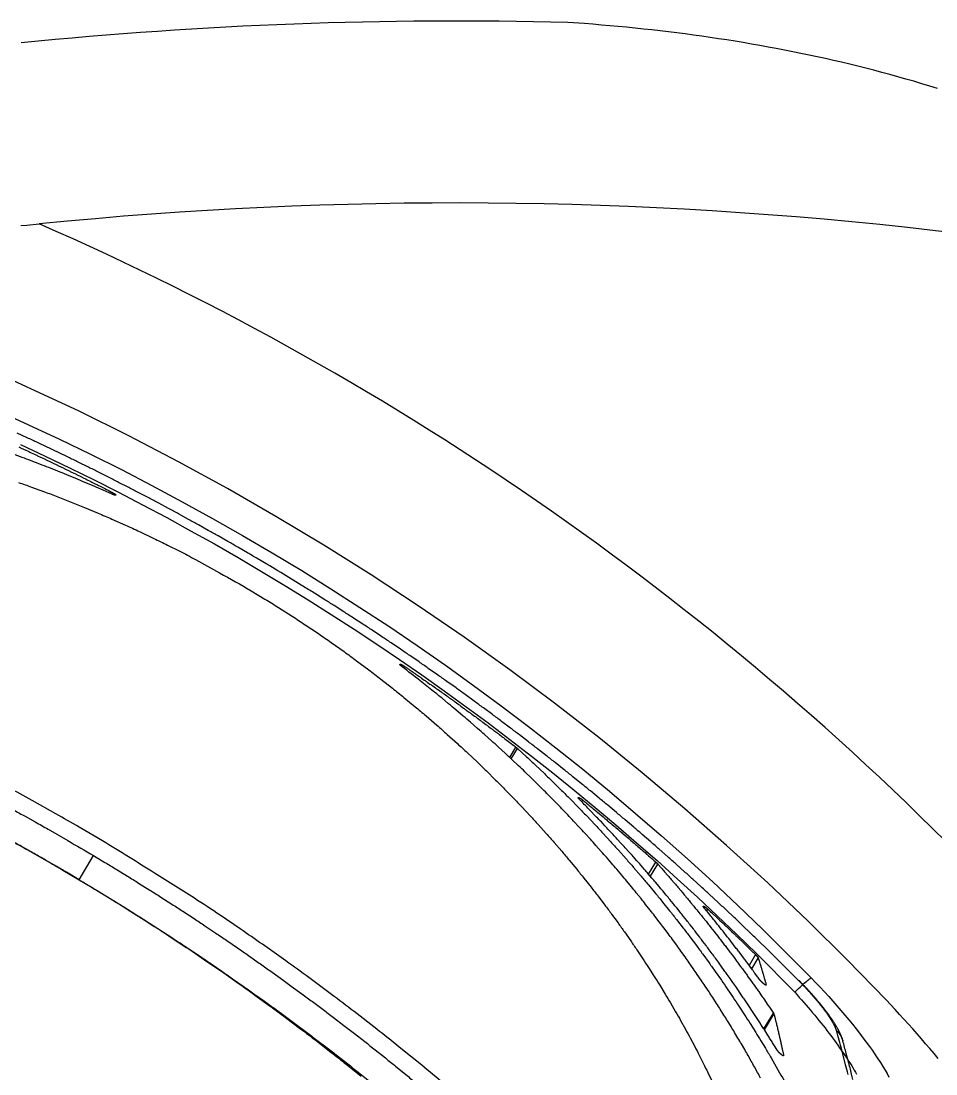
# Model space of a CAD drawing. Extents: x 403 to 503, y 484 to 637.
# Drawn here: x 423.04 to 430.47, y 518.33 to 526.88 of the extents above; entities that cross this region are included whole.
import ezdxf

# ---------------------------------------------------------------- set-up
doc = ezdxf.new("R2010")
doc.units = 0
doc.header["$MEASUREMENT"] = 0
doc.layers.add('1', color=4, linetype='Continuous')
doc.layers.add('204', color=7, linetype='Continuous')

# ---------------------------------------------------------------- blocks, each defined once
blk = doc.blocks.new('69')
at = {"layer": '204', "color": 4, "linetype": 'Continuous'}
for p, q in [((0.4826, 3.5177), (0.4899, 3.5301)), ((1.7512, 2.9436), (1.7528, 2.9462)), ((2.8611, 2.1026), (2.8685, 2.115)), ((3.723, 1.3747), (3.7731, 1.4588)), ((3.7353, 1.3632), (3.7866, 1.4476)), ((4.3073, 1.0157), (4.3155, 1.0294)), ((0.227, 0.3815), (0.3437, 0.5777)), ((4.8511, 0.4264), (4.9098, 0.5247)), ((4.8654, 0.4098), (4.9259, 0.5089)), ((5.3223, 0.1286), (5.3312, 0.1435)), ((5.7193, -0.2261), (5.6671, -0.3133)), ((5.6879, -0.3414), (5.7418, -0.2543)), ((5.8036, -0.4739), (5.8055, -0.4709)), ((5.7865, -0.8292), (5.8651, -0.7012)), ((5.7906, -0.8356), (5.869, -0.7087)), ((5.9457, -1.0486), (5.9473, -1.046))]:
    blk.add_line(p, q, dxfattribs=at)
for points in [[(1.7512, 2.9436), (1.6723, 2.9903, 0.001061), (1.5931, 3.0368), (1.5138, 3.0828, 0.001062), (1.4342, 3.1286), (1.3545, 3.174, 0.00106), (1.2745, 3.219), (1.1944, 3.2637, 0.00106), (1.1141, 3.3081), (1.0336, 3.3521, 0.001059), (0.9529, 3.3958), (0.872, 3.4391, 0.001059), (0.791, 3.4821), (0.7097, 3.5248, 0.001058), (0.6283, 3.5671), (0.5467, 3.609, 0.001058), (0.4649, 3.6506), (0.383, 3.6919, 0.001058), (0.3009, 3.7328), (0.2186, 3.7733, 0.001058), (0.1361, 3.8136), (0.0535, 3.8534, 0.001058), (-0.0293, 3.8929), (-0.1122, 3.932, 0.001058), (-0.1953, 3.9708), (-0.2786, 4.0092, 0.001058)], [(0.4952, 3.5121), (0.4208, 3.5451, 0.001675), (0.3466, 3.5775), (0.2727, 3.6091, 0.001719), (0.199, 3.6401), (0.1256, 3.6703, 0.001689), (0.0525, 3.6998), (-0.0203, 3.7286, 0.001679), (-0.0928, 3.7568), (-0.1649, 3.7843, 0.001664), (-0.2368, 3.8111), (-0.3083, 3.8372, 0.00165)], [(-0.266, 3.6081, -0.002716), (-0.1609, 3.5711), (-0.0547, 3.5323, -0.002776), (0.0526, 3.4917), (0.1609, 3.4494, -0.002846), (0.2702, 3.4052), (0.3806, 3.3589, -0.002879), (0.4915, 3.3111), (0.6025, 3.2617, -0.003044), (0.7161, 3.2093), (0.833, 3.1534, -0.002794), (0.9432, 3.0997), (1.043, 3.0502, -0.004041), (1.1708, 2.9827), (1.367, 2.874, -0.003363), (1.6234, 2.7287)], [(-0.264, 3.8965), (-0.2386, 3.8847, -0.000324), (-0.2133, 3.873), (-0.1879, 3.8612, -0.000324), (-0.1626, 3.8493), (-0.1373, 3.8375, -0.000324), (-0.1121, 3.8256), (-0.0868, 3.8136, -0.000325), (-0.0616, 3.8017), (-0.0363, 3.7897, -0.000325), (-0.0111, 3.7776), (0.0141, 3.7656, -0.000325), (0.0393, 3.7535), (0.0644, 3.7413, -0.000325), (0.0896, 3.7292), (0.1147, 3.717, -0.000324), (0.1398, 3.7047), (0.1649, 3.6925, -0.000325), (0.19, 3.6802), (0.2152, 3.6678, -0.000322), (0.2402, 3.6555), (0.265, 3.6432, -0.000332), (0.2902, 3.6307), (0.316, 3.6178, -0.000301), (0.3403, 3.6057), (0.3621, 3.5948, -0.000424), (0.3902, 3.5806), (0.4334, 3.5587, -0.000357), (0.4899, 3.53)], [(0.4899, 3.53), (0.4909, 3.5295, -0.001228), (0.492, 3.529), (0.493, 3.5285, -0.001246), (0.494, 3.5279), (0.495, 3.5274, -0.001247), (0.496, 3.5269), (0.4969, 3.5263, -0.001263), (0.4979, 3.5258), (0.4989, 3.5252, -0.001286), (0.4998, 3.5247), (0.5007, 3.5241, -0.001319), (0.5017, 3.5236), (0.5026, 3.5231, -0.001363), (0.5035, 3.5225), (0.5044, 3.522, -0.001419), (0.5053, 3.5214), (0.5061, 3.5209, -0.001488), (0.507, 3.5204), (0.5078, 3.5198, -0.001574), (0.5086, 3.5193), (0.5094, 3.5187, -0.00168), (0.5102, 3.5182), (0.511, 3.5177, -0.001808), (0.5118, 3.5172), (0.5125, 3.5167, -0.001966), (0.5132, 3.5161), (0.5139, 3.5156, -0.002158), (0.5146, 3.5151), (0.5152, 3.5146, -0.002397), (0.5159, 3.5141), (0.5165, 3.5137, -0.002688), (0.5171, 3.5132), (0.5177, 3.5127, -0.003071), (0.5182, 3.5122), (0.5187, 3.5118, -0.003526), (0.5192, 3.5113), (0.5197, 3.5109, -0.004107), (0.5201, 3.5105), (0.5205, 3.5101, -0.004877), (0.5209, 3.5097), (0.5212, 3.5093, -0.005909), (0.5216, 3.5089), (0.5219, 3.5086, -0.007329), (0.5221, 3.5082), (0.5224, 3.5079, -0.009334), (0.5226, 3.5076), (0.5228, 3.5073, -0.012233), (0.5229, 3.507), (0.5231, 3.5067, -0.016489), (0.5232, 3.5064), (0.5232, 3.5062, -0.022647), (0.5233, 3.5059), (0.5233, 3.5057, -0.030753), (0.5233, 3.5055), (0.5232, 3.5053, -0.038603), (0.5231, 3.5051), (0.523, 3.5049, -0.040971), (0.5229, 3.5048), (0.5227, 3.5046, -0.035634), (0.5225, 3.5045), (0.5223, 3.5044, -0.027144), (0.5221, 3.5043), (0.5218, 3.5042, -0.019753), (0.5215, 3.5042), (0.5211, 3.5041, -0.014346), (0.5208, 3.5041), (0.5204, 3.5041, -0.01074), (0.52, 3.5041), (0.5195, 3.5041, -0.008272), (0.519, 3.5041), (0.5185, 3.5042, -0.00656), (0.518, 3.5043), (0.5175, 3.5043, -0.005337), (0.5169, 3.5044), (0.5163, 3.5046, -0.004441), (0.5157, 3.5047), (0.515, 3.5048, -0.00377), (0.5144, 3.505), (0.5137, 3.5052, -0.003249), (0.5129, 3.5054), (0.5122, 3.5056, -0.002841), (0.5115, 3.5058), (0.5107, 3.506, -0.002507), (0.5099, 3.5063), (0.5091, 3.5066, -0.002246), (0.5083, 3.5068), (0.5074, 3.5071, -0.00204), (0.5066, 3.5074), (0.5057, 3.5078, -0.001852), (0.5048, 3.5081), (0.5039, 3.5084, -0.001771), (0.503, 3.5088), (0.502, 3.5092, -0.001485), (0.5011, 3.5095), (0.5003, 3.5099, -0.002024), (0.4992, 3.5103), (0.4975, 3.5111, -0.001551), (0.4952, 3.5121)], [(-0.3032, 0.9468, -0.001188), (-0.2125, 0.897), (-0.1305, 0.8517, -0.001676), (-0.026, 0.7924), (0.1343, 0.6998, -0.001411), (0.3437, 0.5777)], [(0.415, 0.6976), (0.2269, 0.8081, 0.002673), (0.0366, 0.9173), (-0.156, 1.0252, 0.002611), (-0.3509, 1.1316)], [(0.227, 0.3815), (0.1358, 0.4354, 0.001283), (0.0445, 0.4888), (-0.0472, 0.5417, 0.001283), (-0.1391, 0.5942), (-0.2313, 0.6462, 0.001283), (-0.3238, 0.6977)], [(6.07, -0.4377), (6.0055, -0.3728, 0.001052), (5.9408, -0.3081), (5.8758, -0.2437, 0.001052), (5.8106, -0.1795), (5.7451, -0.1157, 0.001052), (5.6792, -0.0521), (5.6132, 0.0112, 0.001052), (5.5468, 0.0743), (5.4802, 0.1371, 0.001052), (5.4133, 0.1996), (5.3461, 0.2618, 0.001052), (5.2786, 0.3237), (5.2109, 0.3854, 0.001052), (5.143, 0.4468), (5.0747, 0.5079, 0.001053), (5.0062, 0.5687), (4.9375, 0.6292, 0.001053), (4.8684, 0.6894), (4.7991, 0.7494, 0.001054), (4.7296, 0.809), (4.6598, 0.8684, 0.001055), (4.5898, 0.9275), (4.5194, 0.9863, 0.001055), (4.4489, 1.0447), (4.3781, 1.1029, 0.001056), (4.307, 1.1608), (4.2357, 1.2184, 0.001057), (4.1641, 1.2757), (4.0923, 1.3327, 0.001059), (4.0203, 1.3894), (3.948, 1.4457, 0.001059), (3.8754, 1.5018), (3.8026, 1.5576, 0.001059), (3.7296, 1.6131), (3.6563, 1.6682, 0.001059), (3.5828, 1.723), (3.5091, 1.7776, 0.001058), (3.4351, 1.8318), (3.3609, 1.8857, 0.001058), (3.2865, 1.9393), (3.2118, 1.9926, 0.001058), (3.1369, 2.0456), (3.0617, 2.0982, 0.001058), (2.9864, 2.1505), (2.9108, 2.2025, 0.001057), (2.835, 2.2542), (2.759, 2.3056, 0.00106), (2.6827, 2.3566), (2.6061, 2.4075, 0.001051), (2.5296, 2.4578), (2.4533, 2.5074, 0.001084), (2.3756, 2.5576), (2.2958, 2.6085, 0.000981), (2.2208, 2.6561), (2.1528, 2.6989, 0.001385), (2.0651, 2.7532), (1.9293, 2.8359, 0.001166), (1.7512, 2.9436)], [(1.6234, 2.7287), (1.735, 2.6613, -0.003066), (1.8454, 2.5927), (1.9546, 2.523, -0.003106), (2.0626, 2.4522), (2.169, 2.3805, -0.003052), (2.274, 2.3079), (2.3773, 2.2346, -0.003059), (2.4787, 2.1607), (2.5781, 2.0864, -0.003017), (2.6753, 2.0119), (2.7705, 1.9371, -0.002938), (2.8636, 1.8623), (2.9545, 1.7873, -0.002879), (3.0435, 1.7124), (3.1303, 1.6374, -0.002816), (3.2151, 1.5626), (3.2978, 1.4879, -0.002755), (3.3786, 1.4134), (3.4572, 1.3392, -0.002696), (3.5339, 1.2653), (3.6086, 1.1917, -0.002636), (3.6812, 1.1187), (3.7518, 1.0462, -0.002586), (3.8207, 0.9741), (3.888, 0.9021, -0.002526), (3.9541, 0.8299), (4.0189, 0.7577, -0.002517), (4.0827, 0.6852), (4.1451, 0.6127, -0.002519), (4.2064, 0.5401), (4.2665, 0.4675, -0.002514), (4.3255, 0.3947), (4.3832, 0.322, -0.002514), (4.4398, 0.2492), (4.4951, 0.1765, -0.002514), (4.5494, 0.1037), (4.6024, 0.031, -0.002517), (4.6543, -0.0417), (4.7051, -0.1142, -0.002521), (4.7547, -0.1867), (4.8031, -0.2591, -0.002528), (4.8504, -0.3314), (4.8966, -0.4035, -0.002537), (4.9417, -0.4754), (4.9856, -0.5472, -0.002549), (5.0284, -0.6188), (5.0701, -0.6902, -0.002564), (5.1106, -0.7613), (5.1501, -0.8322, -0.002583), (5.1884, -0.9028), (5.2257, -0.9732, -0.002605), (5.2619, -1.0432), (5.2969, -1.1129, -0.002632), (5.3309, -1.1823), (5.3638, -1.2514, -0.002664)], [(2.8501, 2.111), (2.8493, 2.1117, -0.001345), (2.8484, 2.1124), (2.8476, 2.113, -0.001412), (2.8467, 2.1137), (2.8459, 2.1143, -0.001477), (2.8451, 2.115), (2.8443, 2.1156, -0.001561), (2.8436, 2.1163), (2.8428, 2.1169, -0.001664), (2.8421, 2.1175), (2.8414, 2.1182, -0.001789), (2.8407, 2.1188), (2.84, 2.1194, -0.001944), (2.8393, 2.12), (2.8387, 2.1206, -0.002134), (2.8381, 2.1212), (2.8375, 2.1217, -0.002369), (2.8369, 2.1223), (2.8364, 2.1229, -0.002664), (2.8358, 2.1234), (2.8353, 2.1239, -0.003032), (2.8348, 2.1245), (2.8344, 2.125, -0.003508), (2.8339, 2.1255), (2.8335, 2.126, -0.004089), (2.8331, 2.1264), (2.8327, 2.1269, -0.004866), (2.8324, 2.1273), (2.8321, 2.1278, -0.005912), (2.8318, 2.1282), (2.8316, 2.1286, -0.007359), (2.8313, 2.129), (2.8311, 2.1293, -0.009414), (2.831, 2.1297), (2.8308, 2.13, -0.012404), (2.8307, 2.1303), (2.8306, 2.1306, -0.016832), (2.8305, 2.1309), (2.8305, 2.1312, -0.023247), (2.8305, 2.1314), (2.8305, 2.1317, -0.031587), (2.8305, 2.1319), (2.8306, 2.1321, -0.039159), (2.8307, 2.1322), (2.8308, 2.1324, -0.04078), (2.831, 2.1325), (2.8312, 2.1326, -0.034928), (2.8314, 2.1327), (2.8316, 2.1328, -0.026436), (2.8319, 2.1329), (2.8322, 2.1329, -0.019243), (2.8325, 2.1329), (2.8328, 2.1329, -0.014115), (2.8332, 2.1329), (2.8335, 2.1329, -0.010617), (2.834, 2.1328), (2.8344, 2.1328, -0.008221), (2.8348, 2.1327), (2.8353, 2.1326, -0.006545), (2.8358, 2.1325), (2.8364, 2.1323, -0.005341), (2.8369, 2.1321), (2.8375, 2.132, -0.004456), (2.8381, 2.1318), (2.8387, 2.1315, -0.00379), (2.8393, 2.1313), (2.84, 2.131, -0.003276), (2.8407, 2.1308), (2.8414, 2.1305, -0.002864), (2.8421, 2.1302), (2.8429, 2.1298, -0.002539), (2.8436, 2.1295), (2.8444, 2.1291, -0.002268), (2.8452, 2.1288), (2.8459, 2.1284, -0.002057), (2.8468, 2.128), (2.8476, 2.1276, -0.001882), (2.8484, 2.1272), (2.8492, 2.1267, -0.00174), (2.8501, 2.1263), (2.851, 2.1258, -0.001623), (2.8518, 2.1253), (2.8527, 2.1248, -0.001528), (2.8536, 2.1243), (2.8545, 2.1238, -0.001449), (2.8554, 2.1233), (2.8563, 2.1227, -0.00139), (2.8572, 2.1222), (2.8581, 2.1216, -0.001327), (2.8591, 2.1211), (2.86, 2.1205, -0.00133), (2.8609, 2.1199), (2.8619, 2.1193, -0.001172), (2.8628, 2.1187), (2.8636, 2.1182, -0.001646), (2.8647, 2.1175), (2.8663, 2.1164, -0.001355), (2.8685, 2.1149)], [(5.7607, -1.2302, 0.001498), (5.7357, -1.1839), (5.7102, -1.1375, 0.001492), (5.6843, -1.0911), (5.658, -1.0446, 0.001486), (5.6313, -0.998), (5.6042, -0.9513, 0.001481), (5.5766, -0.9045), (5.5487, -0.8577, 0.001477), (5.5203, -0.8108), (5.4915, -0.7639, 0.001473), (5.4624, -0.7169), (5.4327, -0.6699, 0.001469), (5.4027, -0.6228), (5.3722, -0.5757, 0.001466), (5.3414, -0.5285), (5.3101, -0.4813, 0.001463), (5.2783, -0.434), (5.2462, -0.3868, 0.001461), (5.2136, -0.3395), (5.1806, -0.2921, 0.001459), (5.1472, -0.2448), (5.1133, -0.1974, 0.001458), (5.079, -0.1501), (5.0443, -0.1027, 0.001457), (5.0091, -0.0553), (4.9735, -0.0079, 0.001456), (4.9375, 0.0395), (4.9011, 0.0868, 0.001456), (4.8642, 0.1342), (4.8268, 0.1816, 0.001455), (4.7891, 0.2289), (4.7509, 0.2762, 0.001457), (4.7121, 0.3236), (4.6727, 0.3712, 0.001457), (4.6327, 0.4191), (4.592, 0.4671, 0.001478), (4.5506, 0.5154), (4.5085, 0.5639, 0.001494), (4.4658, 0.6125), (4.4224, 0.6613, 0.00151), (4.3783, 0.7103), (4.3335, 0.7595, 0.001526), (4.288, 0.8088), (4.2418, 0.8582, 0.001542), (4.1949, 0.9078), (4.1473, 0.9575, 0.001557), (4.099, 1.0073), (4.0499, 1.0572, 0.001572), (4.0001, 1.1073), (3.9496, 1.1574, 0.001588), (3.8984, 1.2076), (3.8465, 1.2578, 0.001605), (3.7938, 1.3081), (3.7404, 1.3585, 0.001614), (3.6862, 1.4088), (3.6314, 1.4592, 0.001632), (3.5757, 1.5096), (3.5192, 1.5601, 0.001629), (3.4622, 1.6104), (3.4049, 1.6604, 0.001697), (3.3458, 1.7111), (3.2844, 1.7629, 0.001537), (3.2264, 1.8116), (3.1735, 1.8555, 0.00223), (3.104, 1.9118), (2.9946, 1.9981, 0.001857), (2.8501, 2.111)], [(2.8685, 2.1149), (2.8915, 2.0991, -0.000324), (2.9146, 2.0833), (2.9375, 2.0674, -0.000325), (2.9605, 2.0514), (2.9835, 2.0355, -0.000325), (3.0064, 2.0195), (3.0293, 2.0035, -0.000325), (3.0522, 1.9875), (3.0751, 1.9714, -0.000325), (3.0979, 1.9553), (3.1207, 1.9392, -0.000325), (3.1435, 1.923), (3.1663, 1.9069, -0.000325), (3.1891, 1.8906), (3.2118, 1.8744, -0.000325), (3.2345, 1.8581), (3.2572, 1.8418, -0.000325), (3.2799, 1.8255), (3.3025, 1.8091, -0.000325), (3.3251, 1.7928), (3.3477, 1.7763, -0.000324), (3.3703, 1.7599), (3.3929, 1.7434, -0.000325), (3.4154, 1.7269), (3.438, 1.7104, -0.000324), (3.4604, 1.6938), (3.4829, 1.6772, -0.000325), (3.5054, 1.6606), (3.5278, 1.6439, -0.000322), (3.5502, 1.6273), (3.5724, 1.6107, -0.000332), (3.595, 1.5938), (3.618, 1.5765, -0.0003), (3.6396, 1.5603), (3.6592, 1.5455, -0.000424), (3.6842, 1.5266), (3.7227, 1.4973, -0.000356), (3.7731, 1.4588)], [(3.7731, 1.4588), (3.7735, 1.4586, -0.000495), (3.7738, 1.4583), (3.7742, 1.458, -0.000497), (3.7746, 1.4577), (3.7749, 1.4575, -0.000497), (3.7753, 1.4572), (3.7756, 1.4569, -0.000498), (3.776, 1.4566), (3.7763, 1.4563, -0.000499), (3.7767, 1.456), (3.7771, 1.4558, -0.000502), (3.7774, 1.4555), (3.7778, 1.4552, -0.000504), (3.7781, 1.4549), (3.7785, 1.4546, -0.000507), (3.7788, 1.4544), (3.7791, 1.4541, -0.000511), (3.7795, 1.4538), (3.7798, 1.4535, -0.000516), (3.7802, 1.4532), (3.7805, 1.4529, -0.000521), (3.7808, 1.4527), (3.7812, 1.4524, -0.000527), (3.7815, 1.4521), (3.7818, 1.4518, -0.000533), (3.7822, 1.4515), (3.7825, 1.4513, -0.000542), (3.7828, 1.451), (3.7831, 1.4507, -0.000545), (3.7835, 1.4504), (3.7838, 1.4501, -0.000571), (3.7841, 1.4499), (3.7844, 1.4496, -0.000527), (3.7847, 1.4493), (3.785, 1.4491, -0.000751), (3.7854, 1.4488), (3.7859, 1.4483, -0.000656), (3.7866, 1.4477)], [(3.7866, 1.4477), (3.8601, 1.3799, -0.002039), (3.9327, 1.3119), (4.0043, 1.2437, -0.002084), (4.0749, 1.1753), (4.1446, 1.1067, -0.002068), (4.2133, 1.0379), (4.2811, 0.9688, -0.002068), (4.348, 0.8997), (4.4138, 0.8303, -0.002064), (4.4788, 0.7608), (4.5428, 0.6911, -0.002061), (4.6059, 0.6213), (4.668, 0.5514, -0.002059), (4.7293, 0.4814), (4.7895, 0.4113, -0.002057), (4.8489, 0.3411), (4.9073, 0.2708, -0.002055), (4.9649, 0.2004), (5.0215, 0.13, -0.002055), (5.0772, 0.0596), (5.1319, -0.0109, -0.002054), (5.1858, -0.0815), (5.2387, -0.152, -0.002056), (5.2908, -0.2225), (5.342, -0.2931, -0.002056), (5.3922, -0.3636), (5.4416, -0.434, -0.002063), (5.4901, -0.5045), (5.5377, -0.575, -0.00205), (5.5843, -0.6452), (5.6298, -0.7149, -0.002113), (5.6751, -0.7856), (5.7203, -0.8579, -0.00193), (5.7623, -0.9256), (5.7998, -0.9869, -0.002686), (5.846, -1.0652), (5.9146, -1.1854, -0.002318), (6.003, -1.3426)], [(4.2885, 1.0347), (4.2879, 1.0353, -0.001613), (4.2873, 1.036), (4.2867, 1.0366, -0.001743), (4.2862, 1.0372), (4.2856, 1.0378, -0.001882), (4.2851, 1.0384), (4.2846, 1.0389, -0.002054), (4.284, 1.0395), (4.2836, 1.0401, -0.002263), (4.2831, 1.0406), (4.2826, 1.0411, -0.00252), (4.2822, 1.0417), (4.2818, 1.0422, -0.00284), (4.2814, 1.0427), (4.281, 1.0432, -0.003243), (4.2807, 1.0437), (4.2803, 1.0441, -0.003757), (4.28, 1.0446), (4.2797, 1.045, -0.004424), (4.2794, 1.0455), (4.2792, 1.0459, -0.0053), (4.2789, 1.0463), (4.2787, 1.0467, -0.006489), (4.2785, 1.0471), (4.2784, 1.0474, -0.00808), (4.2782, 1.0478), (4.2781, 1.0481, -0.010292), (4.278, 1.0484), (4.2779, 1.0487, -0.013452), (4.2778, 1.049), (4.2778, 1.0492, -0.017945), (4.2778, 1.0495), (4.2778, 1.0497, -0.024094), (4.2778, 1.0499), (4.2778, 1.0501, -0.031386), (4.2779, 1.0503), (4.278, 1.0505, -0.037153), (4.2781, 1.0506), (4.2782, 1.0507, -0.037428), (4.2784, 1.0508), (4.2786, 1.0509, -0.031884), (4.2788, 1.051), (4.279, 1.0511, -0.024535), (4.2792, 1.0511), (4.2795, 1.0511, -0.018181), (4.2798, 1.0511), (4.2801, 1.0511, -0.013588), (4.2804, 1.0511), (4.2808, 1.051, -0.010362), (4.2811, 1.0509), (4.2815, 1.0509, -0.008105), (4.2819, 1.0508), (4.2823, 1.0506, -0.006497), (4.2827, 1.0505), (4.2832, 1.0503, -0.005327), (4.2837, 1.0502), (4.2842, 1.05, -0.004457), (4.2847, 1.0498), (4.2852, 1.0496, -0.003797), (4.2857, 1.0493), (4.2863, 1.0491, -0.003286), (4.2868, 1.0488), (4.2874, 1.0485, -0.002884), (4.288, 1.0482), (4.2886, 1.0479, -0.002564), (4.2893, 1.0476), (4.2899, 1.0472, -0.002306), (4.2906, 1.0469), (4.2913, 1.0465, -0.002096), (4.2919, 1.0461), (4.2927, 1.0457, -0.001917), (4.2934, 1.0452), (4.2941, 1.0448, -0.00177), (4.2948, 1.0444), (4.2956, 1.0439, -0.001636), (4.2963, 1.0434), (4.2971, 1.0429, -0.00153), (4.2978, 1.0424), (4.2986, 1.0419, -0.001439), (4.2994, 1.0414), (4.3001, 1.0409, -0.001364), (4.3009, 1.0404), (4.3017, 1.0398, -0.001302), (4.3025, 1.0393), (4.3033, 1.0387, -0.001249), (4.3041, 1.0381), (4.3049, 1.0376, -0.001211), (4.3057, 1.037), (4.3065, 1.0364, -0.001167), (4.3074, 1.0358), (4.3082, 1.0352, -0.001178), (4.309, 1.0345), (4.3098, 1.0339, -0.001047), (4.3106, 1.0333), (4.3113, 1.0327, -0.001472), (4.3122, 1.032), (4.3137, 1.0309, -0.001226), (4.3155, 1.0294)], [(5.8914, -0.9976), (5.8724, -0.9665, 0.000919), (5.8531, -0.9353), (5.8336, -0.9039, 0.000897), (5.8139, -0.8724), (5.7939, -0.8408, 0.00091), (5.7737, -0.8091), (5.7532, -0.7773, 0.000913), (5.7325, -0.7454), (5.7116, -0.7133, 0.000919), (5.6904, -0.6812), (5.669, -0.6489, 0.000923), (5.6474, -0.6165), (5.6255, -0.5841, 0.000928), (5.6033, -0.5515), (5.5809, -0.5188, 0.000933), (5.5583, -0.486), (5.5354, -0.4532, 0.000937), (5.5123, -0.4202), (5.4889, -0.3872, 0.000942), (5.4652, -0.354), (5.4413, -0.3208, 0.000946), (5.4171, -0.2874), (5.3927, -0.254, 0.00095), (5.368, -0.2205), (5.3431, -0.1869, 0.000954), (5.3179, -0.1532), (5.2924, -0.1195, 0.000958), (5.2667, -0.0857), (5.2407, -0.0517, 0.000962), (5.2144, -0.0178), (5.1878, 0.0163, 0.000966), (5.161, 0.0504), (5.1339, 0.0847, 0.000969), (5.1066, 0.1189), (5.0789, 0.1533, 0.000973), (5.051, 0.1877), (5.0228, 0.2222, 0.000977), (4.9943, 0.2568), (4.9655, 0.2914, 0.000985), (4.9364, 0.3262), (4.907, 0.361, 0.000992), (4.8773, 0.3959), (4.8473, 0.4308, 0.000999), (4.817, 0.4659), (4.7863, 0.501, 0.001004), (4.7554, 0.5362), (4.7242, 0.5714, 0.001013), (4.6926, 0.6067), (4.6606, 0.6422, 0.001009), (4.6285, 0.6775), (4.5962, 0.7127, 0.001049), (4.5631, 0.7486), (4.5288, 0.7853, 0.000948), (4.4964, 0.8198), (4.467, 0.8511, 0.001365), (4.4285, 0.8913), (4.3681, 0.9534, 0.001137), (4.2885, 1.0347)], [(4.3155, 1.0294), (4.3306, 1.017, -0.000226), (4.3457, 1.0047), (4.3607, 0.9923, -0.000226), (4.3758, 0.9799), (4.3908, 0.9675, -0.000226), (4.4058, 0.955), (4.4209, 0.9426, -0.000226), (4.4359, 0.9302), (4.4509, 0.9177, -0.000226), (4.4658, 0.9052), (4.4808, 0.8927, -0.000226), (4.4958, 0.8802), (4.5107, 0.8677, -0.000226), (4.5256, 0.8552), (4.5406, 0.8426, -0.000226), (4.5555, 0.8301), (4.5704, 0.8175, -0.000226), (4.5853, 0.8049), (4.6001, 0.7923, -0.000226), (4.615, 0.7797), (4.6299, 0.7671, -0.000226), (4.6447, 0.7544), (4.6595, 0.7418, -0.000226), (4.6743, 0.7291), (4.6891, 0.7165, -0.000226), (4.7039, 0.7038), (4.7187, 0.6911, -0.000226), (4.7335, 0.6783), (4.7483, 0.6656, -0.000224), (4.763, 0.6529), (4.7776, 0.6402, -0.000231), (4.7925, 0.6273), (4.8076, 0.6142, -0.000209), (4.8219, 0.6018), (4.8347, 0.5906, -0.000295), (4.8512, 0.5761), (4.8766, 0.5539, -0.000248), (4.9098, 0.5247)], [(3.1894, -1.2763, 0.002832), (3.0079, -1.1251), (2.8257, -0.9769, 0.002808), (2.6426, -0.8313), (2.4587, -0.6884, 0.002755), (2.275, -0.5488), (2.0919, -0.4128, 0.002801), (1.9054, -0.2776), (1.7141, -0.1426, 0.002523), (1.5343, -0.0175), (1.3714, 0.0942, 0.003455), (1.1619, 0.2316), (0.8386, 0.4354, 0.00292), (0.415, 0.6976)], [(0.3437, 0.5777), (0.4354, 0.5228, -0.001284), (0.5268, 0.4674), (0.6179, 0.4116, -0.001284), (0.7088, 0.3553), (0.7994, 0.2985, -0.001283), (0.8896, 0.2413), (0.9796, 0.1836, -0.001283), (1.0693, 0.1254), (1.1587, 0.0668, -0.001283), (1.2477, 0.0077), (1.3365, -0.0518, -0.001283), (1.4249, -0.1118), (1.5131, -0.1723, -0.001283), (1.6009, -0.2332), (1.6884, -0.2945, -0.001284), (1.7756, -0.3564), (1.8625, -0.4186, -0.001284), (1.9491, -0.4813), (2.0353, -0.5445, -0.001284), (2.1212, -0.6081), (2.2067, -0.6721, -0.001283), (2.292, -0.7366), (2.3768, -0.8015, -0.001283), (2.4614, -0.8668), (2.5456, -0.9326, -0.001283), (2.6295, -0.9988), (2.713, -1.0655, -0.001282), (2.7962, -1.1325), (2.879, -1.2, -0.001282), (2.9615, -1.2679)], [(4.9098, 0.5247), (4.9103, 0.5243, -0.000656), (4.9107, 0.5239), (4.9112, 0.5235, -0.000662), (4.9116, 0.5231), (4.9121, 0.5227, -0.000663), (4.9125, 0.5223), (4.913, 0.5219, -0.000668), (4.9134, 0.5215), (4.9139, 0.5211, -0.000673), (4.9143, 0.5206), (4.9147, 0.5202, -0.000679), (4.9152, 0.5198), (4.9156, 0.5194, -0.000687), (4.916, 0.519), (4.9165, 0.5186, -0.000697), (4.9169, 0.5182), (4.9173, 0.5178, -0.000708), (4.9177, 0.5174), (4.9181, 0.517, -0.000721), (4.9185, 0.5166), (4.9189, 0.5162, -0.000736), (4.9193, 0.5158), (4.9197, 0.5154, -0.000753), (4.9201, 0.515), (4.9205, 0.5146, -0.000771), (4.9209, 0.5142), (4.9213, 0.5138, -0.000794), (4.9217, 0.5134), (4.9221, 0.5131, -0.000811), (4.9224, 0.5127), (4.9228, 0.5123, -0.000862), (4.9232, 0.5119), (4.9235, 0.5115, -0.00081), (4.9239, 0.5111), (4.9242, 0.5108, -0.00117), (4.9246, 0.5104), (4.9252, 0.5097, -0.001056), (4.9259, 0.5089)], [(4.9259, 0.5089), (4.9535, 0.4776, -0.000838), (4.9809, 0.4464), (5.0081, 0.4152, -0.000852), (5.035, 0.384), (5.0617, 0.3529, -0.000845), (5.0882, 0.3219), (5.1145, 0.2908, -0.000844), (5.1405, 0.2599), (5.1664, 0.2289, -0.000841), (5.192, 0.1981), (5.2174, 0.1672, -0.000838), (5.2426, 0.1364), (5.2676, 0.1057, -0.000835), (5.2924, 0.075), (5.3169, 0.0444, -0.000831), (5.3413, 0.0138), (5.3654, -0.0167, -0.000828), (5.3893, -0.0472), (5.413, -0.0776, -0.000825), (5.4366, -0.1079), (5.4599, -0.1382, -0.000821), (5.483, -0.1684), (5.5059, -0.1986, -0.000817), (5.5286, -0.2287), (5.5511, -0.2588, -0.000813), (5.5734, -0.2887), (5.5955, -0.3186, -0.000811), (5.6174, -0.3485), (5.6391, -0.3784, -0.0008), (5.6606, -0.408), (5.6818, -0.4374, -0.000819), (5.703, -0.4672), (5.7246, -0.4977, -0.000741), (5.7447, -0.5262), (5.7628, -0.5519, -0.001025), (5.7856, -0.5848), (5.8202, -0.6353, -0.000869), (5.8651, -0.7012)], [(0.227, 0.3815), (0.3178, 0.3271, -0.001283), (0.4083, 0.2723), (0.4986, 0.217, -0.001283), (0.5886, 0.1613), (0.6783, 0.1051, -0.001283), (0.7677, 0.0484), (0.8568, -0.0088, -0.001283), (0.9456, -0.0664), (1.0341, -0.1244, -0.001282), (1.1223, -0.1829), (1.2102, -0.2419, -0.001282), (1.2978, -0.3013), (1.3851, -0.3612, -0.001283), (1.4721, -0.4215), (1.5588, -0.4823, -0.001283), (1.6452, -0.5435), (1.7312, -0.6051, -0.001283), (1.8169, -0.6672), (1.9023, -0.7298, -0.001284), (1.9874, -0.7928), (2.0721, -0.8562, -0.001283), (2.1565, -0.92), (2.2406, -0.9843, -0.001282), (2.3244, -1.049), (2.4078, -1.1142, -0.001282), (2.4908, -1.1797), (2.5736, -1.2457, -0.001282)], [(5.3011, 0.1544), (5.3006, 0.155, -0.001859), (5.3001, 0.1556), (5.2996, 0.1562, -0.002042), (5.2992, 0.1568), (5.2988, 0.1573, -0.002253), (5.2983, 0.1579), (5.2979, 0.1584, -0.002513), (5.2976, 0.1589), (5.2972, 0.1595, -0.002836), (5.2969, 0.16), (5.2965, 0.1605, -0.00324), (5.2962, 0.1609), (5.2959, 0.1614, -0.003755), (5.2957, 0.1619), (5.2954, 0.1623, -0.00442), (5.2952, 0.1627), (5.2949, 0.1631, -0.005295), (5.2947, 0.1635), (5.2946, 0.1639, -0.006472), (5.2944, 0.1643), (5.2943, 0.1647, -0.008078), (5.2941, 0.165), (5.294, 0.1653, -0.010339), (5.294, 0.1656), (5.2939, 0.1659, -0.013469), (5.2938, 0.1662), (5.2938, 0.1664, -0.017861), (5.2938, 0.1667), (5.2938, 0.1669, -0.023819), (5.2939, 0.1671), (5.2939, 0.1673, -0.030787), (5.294, 0.1675), (5.2941, 0.1676, -0.03628), (5.2942, 0.1677), (5.2944, 0.1679, -0.036644), (5.2945, 0.168), (5.2947, 0.168, -0.031576), (5.2949, 0.1681), (5.2951, 0.1681, -0.024616), (5.2953, 0.1682), (5.2956, 0.1682, -0.018361), (5.2959, 0.1682), (5.2961, 0.1681, -0.013635), (5.2965, 0.1681), (5.2968, 0.168, -0.010453), (5.2971, 0.1679), (5.2975, 0.1679, -0.008208), (5.2978, 0.1677), (5.2982, 0.1676, -0.006586), (5.2986, 0.1675), (5.299, 0.1673, -0.005397), (5.2995, 0.1671), (5.2999, 0.1669, -0.004507), (5.3004, 0.1667), (5.3008, 0.1665, -0.003829), (5.3013, 0.1662), (5.3018, 0.166, -0.003302), (5.3023, 0.1657), (5.3029, 0.1654, -0.002887), (5.3034, 0.1651), (5.3039, 0.1648, -0.002555), (5.3045, 0.1645), (5.3051, 0.1641, -0.002287), (5.3057, 0.1638), (5.3062, 0.1634, -0.002068), (5.3068, 0.163), (5.3075, 0.1626, -0.001888), (5.3081, 0.1622), (5.3087, 0.1618, -0.001738), (5.3094, 0.1613), (5.31, 0.1609, -0.001614), (5.3107, 0.1604), (5.3113, 0.1599, -0.001509), (5.312, 0.1595), (5.3127, 0.159, -0.001422), (5.3134, 0.1584), (5.3141, 0.1579, -0.001348), (5.3148, 0.1574), (5.3155, 0.1568, -0.001286), (5.3162, 0.1563), (5.317, 0.1557, -0.001235), (5.3177, 0.1552), (5.3184, 0.1546, -0.001192), (5.3192, 0.154), (5.3199, 0.1534, -0.001158), (5.3207, 0.1527), (5.3214, 0.1521, -0.001143), (5.3222, 0.1515), (5.3229, 0.1509, -0.001106), (5.3237, 0.1502), (5.3244, 0.1496, -0.001125), (5.3252, 0.1489), (5.326, 0.1482, -0.001006), (5.3267, 0.1476), (5.3274, 0.147, -0.001419), (5.3282, 0.1463), (5.3295, 0.1451, -0.001194), (5.3312, 0.1435)], [(5.751, -0.4276), (5.7406, -0.4133, 0.000379), (5.7302, -0.399), (5.7198, -0.3847, 0.000376), (5.7093, -0.3704), (5.6987, -0.356, 0.000378), (5.6881, -0.3417), (5.6775, -0.3273, 0.000378), (5.6668, -0.3129), (5.6561, -0.2985, 0.000379), (5.6453, -0.2841), (5.6345, -0.2697, 0.00038), (5.6237, -0.2552), (5.6128, -0.2407, 0.000381), (5.6018, -0.2263), (5.5908, -0.2118, 0.000382), (5.5798, -0.1973), (5.5687, -0.1828, 0.000383), (5.5576, -0.1682), (5.5464, -0.1537, 0.000384), (5.5352, -0.1392), (5.5239, -0.1246, 0.000385), (5.5126, -0.11), (5.5012, -0.0954, 0.000385), (5.4898, -0.0808), (5.4784, -0.0662, 0.000386), (5.4669, -0.0516), (5.4554, -0.0369, 0.000388), (5.4438, -0.0223), (5.4321, -0.0076, 0.000385), (5.4205, 0.0071), (5.4088, 0.0216, 0.000398), (5.397, 0.0364), (5.3847, 0.0516, 0.00036), (5.3733, 0.0659), (5.3629, 0.0788, 0.000512), (5.3494, 0.0953), (5.3285, 0.1209, 0.000429), (5.3011, 0.1544)], [(5.3312, 0.1435), (5.341, 0.1344, -0.000165), (5.3508, 0.1253), (5.3607, 0.1162, -0.000165), (5.3705, 0.107), (5.3803, 0.0979, -0.000165), (5.3901, 0.0887), (5.3999, 0.0796, -0.000165), (5.4096, 0.0704), (5.4194, 0.0612, -0.000165), (5.4292, 0.052), (5.4389, 0.0429, -0.000165), (5.4487, 0.0337), (5.4585, 0.0245, -0.000165), (5.4682, 0.0153), (5.4779, 0.0061, -0.000165), (5.4877, -0.0031), (5.4974, -0.0124, -0.000165), (5.5071, -0.0216), (5.5168, -0.0308, -0.000165), (5.5265, -0.0401), (5.5362, -0.0493, -0.000165), (5.5459, -0.0586), (5.5556, -0.0678, -0.000165), (5.5653, -0.0771), (5.575, -0.0864, -0.000165), (5.5846, -0.0956), (5.5943, -0.1049, -0.000165), (5.6039, -0.1142), (5.6136, -0.1235, -0.000163), (5.6232, -0.1328), (5.6328, -0.142, -0.000168), (5.6425, -0.1514), (5.6524, -0.161, -0.000152), (5.6617, -0.1701), (5.6701, -0.1782, -0.000215), (5.6809, -0.1887), (5.6975, -0.2049, -0.000181), (5.7193, -0.2261)], [(5.7193, -0.2261), (5.7199, -0.2267, -0.000832), (5.7204, -0.2273), (5.721, -0.2278, -0.000843), (5.7216, -0.2284), (5.7221, -0.229, -0.000852), (5.7227, -0.2295), (5.7232, -0.2301, -0.000865), (5.7238, -0.2306), (5.7243, -0.2312, -0.000881), (5.7249, -0.2318), (5.7254, -0.2323, -0.000901), (5.7259, -0.2329), (5.7264, -0.2335, -0.000924), (5.7269, -0.234), (5.7275, -0.2346, -0.000952), (5.728, -0.2351), (5.7285, -0.2357, -0.000984), (5.729, -0.2362), (5.7294, -0.2368, -0.001022), (5.7299, -0.2373), (5.7304, -0.2378, -0.001065), (5.7309, -0.2384), (5.7313, -0.2389, -0.001114), (5.7318, -0.2394), (5.7322, -0.24, -0.001171), (5.7327, -0.2405), (5.7331, -0.241, -0.001236), (5.7335, -0.2415), (5.7339, -0.242, -0.001309), (5.7343, -0.2425), (5.7347, -0.243, -0.001393), (5.7351, -0.2435), (5.7355, -0.244, -0.001482), (5.7359, -0.2445), (5.7362, -0.245, -0.001588), (5.7366, -0.2454), (5.7369, -0.2459, -0.001711), (5.7372, -0.2464), (5.7376, -0.2468, -0.001854), (5.7379, -0.2472), (5.7382, -0.2477, -0.002023), (5.7385, -0.2481), (5.7387, -0.2485, -0.002223), (5.739, -0.2489), (5.7393, -0.2493, -0.00246), (5.7395, -0.2497), (5.7397, -0.2501, -0.002753), (5.74, -0.2505), (5.7402, -0.2509, -0.00308), (5.7404, -0.2512), (5.7406, -0.2516, -0.003592), (5.7407, -0.2519), (5.7409, -0.2522, -0.003808), (5.7411, -0.2526), (5.7412, -0.2528, -0.005881), (5.7414, -0.2532), (5.7415, -0.2537, -0.006691), (5.7418, -0.2543)], [(5.7418, -0.2543), (5.7435, -0.2598, -0.00018), (5.7452, -0.2653), (5.7468, -0.2707, -0.00018), (5.7485, -0.2762), (5.7502, -0.2817, -0.00018), (5.7519, -0.2871), (5.7535, -0.2926, -0.000181), (5.7552, -0.298), (5.7568, -0.3035, -0.000181), (5.7585, -0.3089), (5.7601, -0.3144, -0.000181), (5.7618, -0.3198), (5.7634, -0.3253, -0.000182), (5.765, -0.3307), (5.7666, -0.3361, -0.000182), (5.7683, -0.3416), (5.7699, -0.347, -0.000182), (5.7715, -0.3524), (5.7731, -0.3578, -0.000183), (5.7747, -0.3633), (5.7763, -0.3687, -0.000183), (5.7778, -0.3741), (5.7794, -0.3795, -0.000183), (5.781, -0.3849), (5.7826, -0.3903, -0.000183), (5.7841, -0.3957), (5.7857, -0.4011, -0.000184), (5.7872, -0.4065), (5.7888, -0.4119, -0.000183), (5.7903, -0.4173), (5.7919, -0.4226, -0.000189), (5.7934, -0.428), (5.795, -0.4336, -0.000171), (5.7964, -0.4388), (5.7978, -0.4435, -0.000242), (5.7995, -0.4495), (5.8021, -0.4588, -0.000204), (5.8055, -0.471)], [(5.8055, -0.471), (5.8055, -0.4713, -0.011692), (5.8056, -0.4716), (5.8057, -0.4719, -0.015736), (5.8057, -0.4722), (5.8057, -0.4724, -0.021324), (5.8057, -0.4727), (5.8056, -0.4729, -0.028742), (5.8055, -0.4731), (5.8054, -0.4733, -0.036315), (5.8053, -0.4734), (5.8052, -0.4735, -0.039677), (5.8051, -0.4737), (5.8049, -0.4738, -0.035941), (5.8047, -0.4738), (5.8045, -0.4739, -0.028278), (5.8042, -0.4739), (5.804, -0.4739, -0.020946), (5.8037, -0.4739), (5.8034, -0.4739, -0.015442), (5.8031, -0.4738), (5.8027, -0.4737, -0.011572), (5.8024, -0.4736), (5.802, -0.4735, -0.008914), (5.8016, -0.4734), (5.8012, -0.4732, -0.006997), (5.8007, -0.473), (5.8003, -0.4728, -0.005648), (5.7998, -0.4726), (5.7993, -0.4723, -0.004661), (5.7988, -0.4721), (5.7983, -0.4718, -0.003925), (5.7977, -0.4715), (5.7972, -0.4712, -0.003364), (5.7966, -0.4708), (5.796, -0.4705, -0.002929), (5.7954, -0.4701), (5.7948, -0.4697, -0.002587), (5.7942, -0.4693), (5.7935, -0.4688, -0.002311), (5.7929, -0.4684), (5.7922, -0.4679, -0.002082), (5.7915, -0.4674), (5.7909, -0.4669, -0.001891), (5.7902, -0.4664), (5.7895, -0.4659, -0.001733), (5.7887, -0.4654), (5.788, -0.4648, -0.001605), (5.7873, -0.4643), (5.7866, -0.4637, -0.001497), (5.7858, -0.4631), (5.7851, -0.4625, -0.001408), (5.7843, -0.4619), (5.7836, -0.4612, -0.001335), (5.7828, -0.4606), (5.782, -0.46, -0.001274), (5.7813, -0.4593), (5.7805, -0.4586, -0.001225), (5.7797, -0.458), (5.7789, -0.4573, -0.001185), (5.7781, -0.4566), (5.7774, -0.4559, -0.001154), (5.7766, -0.4552), (5.7758, -0.4545, -0.001132), (5.775, -0.4537), (5.7742, -0.453, -0.001116), (5.7734, -0.4523), (5.7726, -0.4515, -0.001108), (5.7718, -0.4508), (5.771, -0.45, -0.001104), (5.7703, -0.4492), (5.7695, -0.4485, -0.001105), (5.7687, -0.4477), (5.7679, -0.447, -0.001109), (5.7672, -0.4462), (5.7664, -0.4454, -0.001121), (5.7657, -0.4447), (5.765, -0.4439, -0.00114), (5.7642, -0.4431), (5.7635, -0.4424, -0.001165), (5.7628, -0.4416), (5.7621, -0.4409, -0.001199), (5.7614, -0.4401), (5.7607, -0.4394, -0.001242), (5.7601, -0.4387), (5.7594, -0.4379, -0.001294), (5.7587, -0.4372), (5.7581, -0.4365, -0.001361), (5.7575, -0.4357), (5.7569, -0.435, -0.001428), (5.7563, -0.4343), (5.7557, -0.4336, -0.001563), (5.7551, -0.4329), (5.7545, -0.4322, -0.00153), (5.754, -0.4315), (5.7535, -0.4309, -0.002271), (5.7529, -0.4302), (5.7521, -0.4291, -0.002232), (5.751, -0.4276)], [(6.07, -0.4377), (6.0702, -0.4376, -0.003201), (6.0703, -0.4376), (6.0705, -0.4375, -0.003539), (6.0707, -0.4374), (6.0709, -0.4374, -0.004), (6.0711, -0.4373), (6.0713, -0.4373, -0.004526), (6.0714, -0.4372), (6.0716, -0.4372, -0.005155), (6.0718, -0.4372), (6.0719, -0.4371, -0.005903), (6.0721, -0.4371), (6.0722, -0.4371, -0.006797), (6.0724, -0.4371), (6.0725, -0.4371, -0.007856), (6.0727, -0.4371), (6.0728, -0.4371, -0.009129), (6.0729, -0.4371), (6.073, -0.4371, -0.010517), (6.0732, -0.4371), (6.0733, -0.4371, -0.012462), (6.0734, -0.4372), (6.0735, -0.4372, -0.013113), (6.0736, -0.4372), (6.0737, -0.4372, -0.019976), (6.0738, -0.4373), (6.0739, -0.4374, -0.019624), (6.0741, -0.4375)], [(6.3766, -0.8422), (6.376, -0.84, 0.004377), (6.3752, -0.8376), (6.3744, -0.8353, 0.003907), (6.3736, -0.8328), (6.3727, -0.8303, 0.003494), (6.3717, -0.8278), (6.3707, -0.8252, 0.003147), (6.3697, -0.8226), (6.3685, -0.8199, 0.002851), (6.3673, -0.8171), (6.3661, -0.8143, 0.002598), (6.3648, -0.8115), (6.3634, -0.8086, 0.00238), (6.362, -0.8057), (6.3605, -0.8027, 0.002192), (6.359, -0.7996), (6.3574, -0.7966, 0.002028), (6.3558, -0.7934), (6.3541, -0.7903, 0.001884), (6.3523, -0.787), (6.3505, -0.7838, 0.001758), (6.3487, -0.7805), (6.3467, -0.7771, 0.001648), (6.3448, -0.7737), (6.3427, -0.7703, 0.001548), (6.3407, -0.7668), (6.3385, -0.7633, 0.001451), (6.3364, -0.7597), (6.3341, -0.7561, 0.001364), (6.3318, -0.7525), (6.3295, -0.7488, 0.001287), (6.3271, -0.7451), (6.3247, -0.7413, 0.001219), (6.3222, -0.7375), (6.3196, -0.7337, 0.001158), (6.317, -0.7299), (6.3144, -0.726, 0.001103), (6.3117, -0.722), (6.309, -0.7181, 0.001054), (6.3062, -0.7141), (6.3034, -0.71, 0.00101), (6.3005, -0.706), (6.2976, -0.7019, 0.000971), (6.2946, -0.6977), (6.2916, -0.6936, 0.000935), (6.2885, -0.6894), (6.2854, -0.6852, 0.000903), (6.2823, -0.6809), (6.2791, -0.6767, 0.000874), (6.2758, -0.6724), (6.2725, -0.668, 0.000847), (6.2692, -0.6637), (6.2659, -0.6593, 0.000818), (6.2624, -0.6549), (6.259, -0.6505, 0.000792), (6.2555, -0.6461), (6.252, -0.6416, 0.000768), (6.2484, -0.6371), (6.2448, -0.6326, 0.000746), (6.2412, -0.6281), (6.2375, -0.6235, 0.000727), (6.2337, -0.6189), (6.23, -0.6143, 0.000709), (6.2262, -0.6097), (6.2224, -0.6051, 0.000694), (6.2185, -0.6005), (6.2146, -0.5958, 0.00068), (6.2107, -0.5911), (6.2067, -0.5865, 0.000667), (6.2027, -0.5818), (6.1987, -0.5771, 0.000656), (6.1946, -0.5723), (6.1905, -0.5676, 0.000647), (6.1864, -0.5628), (6.1822, -0.5581, 0.000638), (6.178, -0.5533), (6.1738, -0.5486, 0.000628), (6.1695, -0.5438), (6.1653, -0.539, 0.000617), (6.161, -0.5342), (6.1566, -0.5294, 0.000608), (6.1523, -0.5246), (6.1479, -0.5197, 0.0006), (6.1435, -0.5149), (6.139, -0.5101, 0.000592), (6.1346, -0.5053), (6.1301, -0.5004, 0.000588), (6.1256, -0.4956), (6.1211, -0.4908, 0.000577), (6.1165, -0.4859), (6.112, -0.4811, 0.000591), (6.1074, -0.4763), (6.1026, -0.4713, 0.000531), (6.0981, -0.4666), (6.094, -0.4624, 0.000749), (6.0888, -0.457), (6.0806, -0.4486, 0.000626), (6.07, -0.4377)], [(6.4281, -0.9259), (6.4268, -0.9215, 0.003232), (6.4255, -0.9171), (6.4241, -0.9127, 0.003342), (6.4227, -0.9084), (6.4212, -0.9042, 0.002999), (6.4197, -0.9), (6.4182, -0.8958, 0.002827), (6.4166, -0.8917), (6.415, -0.8876, 0.002568), (6.4133, -0.8835), (6.4116, -0.8794, 0.002385), (6.4099, -0.8754), (6.4081, -0.8714, 0.002275), (6.4063, -0.8673), (6.4045, -0.8634, 0.002136), (6.4026, -0.8594), (6.4007, -0.8554, 0.001988), (6.3987, -0.8514), (6.3968, -0.8474, 0.001849), (6.3947, -0.8435), (6.3927, -0.8395, 0.001766), (6.3906, -0.8355), (6.3884, -0.8316, 0.001681), (6.3863, -0.8276), (6.3841, -0.8236, 0.001591), (6.3818, -0.8196), (6.3796, -0.8156, 0.001498), (6.3772, -0.8116), (6.3749, -0.8076, 0.001404), (6.3725, -0.8035), (6.3701, -0.7995, 0.001308), (6.3676, -0.7954), (6.3651, -0.7914, 0.001221), (6.3626, -0.7873), (6.36, -0.7832, 0.001174), (6.3574, -0.779), (6.3547, -0.7749, 0.001134), (6.352, -0.7707), (6.3493, -0.7666, 0.001094), (6.3466, -0.7624), (6.3438, -0.7582, 0.001055), (6.3409, -0.7539), (6.3381, -0.7497, 0.001019), (6.3351, -0.7454), (6.3322, -0.7412, 0.000984), (6.3292, -0.7369), (6.3262, -0.7326, 0.00095), (6.3232, -0.7283), (6.3201, -0.7239, 0.000918), (6.3169, -0.7196), (6.3138, -0.7152, 0.000887), (6.3106, -0.7108), (6.3074, -0.7064, 0.000857), (6.3041, -0.702), (6.3008, -0.6975, 0.000828), (6.2975, -0.6931), (6.2941, -0.6886, 0.0008), (6.2907, -0.6841), (6.2872, -0.6796, 0.000774), (6.2838, -0.6751), (6.2803, -0.6706, 0.000748), (6.2767, -0.666), (6.2731, -0.6615, 0.000726), (6.2695, -0.6569), (6.2659, -0.6523, 0.000708), (6.2622, -0.6477), (6.2585, -0.6431, 0.000691), (6.2548, -0.6384), (6.251, -0.6338, 0.000676), (6.2472, -0.6291), (6.2434, -0.6244, 0.000661), (6.2395, -0.6197), (6.2356, -0.6151, 0.000648), (6.2317, -0.6103), (6.2277, -0.6056, 0.000636), (6.2237, -0.6009), (6.2197, -0.5962, 0.000625), (6.2157, -0.5914), (6.2116, -0.5867, 0.000615), (6.2075, -0.5819), (6.2034, -0.5771, 0.000605), (6.1993, -0.5723), (6.1951, -0.5676, 0.000597), (6.1909, -0.5628), (6.1867, -0.558, 0.000589), (6.1824, -0.5532), (6.1782, -0.5484, 0.000583), (6.1739, -0.5435), (6.1695, -0.5387, 0.000576), (6.1652, -0.5339), (6.1608, -0.5291, 0.000571), (6.1564, -0.5243), (6.152, -0.5194, 0.000567), (6.1476, -0.5146), (6.1432, -0.5098, 0.000562), (6.1387, -0.505), (6.1342, -0.5001, 0.00056), (6.1297, -0.4953), (6.1251, -0.4905, 0.000553), (6.1206, -0.4856), (6.1161, -0.4809, 0.000568), (6.1114, -0.476), (6.1067, -0.471, 0.000512), (6.1022, -0.4664), (6.0981, -0.4621, 0.000723), (6.0929, -0.4567), (6.0848, -0.4484, 0.000606), (6.0741, -0.4375)], [(5.8651, -0.7012), (5.8653, -0.7014, -0.001033), (5.8654, -0.7017), (5.8656, -0.7019, -0.001085), (5.8657, -0.7021), (5.8659, -0.7024, -0.001139), (5.866, -0.7026), (5.8661, -0.7028, -0.001199), (5.8663, -0.703), (5.8664, -0.7033, -0.001265), (5.8666, -0.7035), (5.8667, -0.7037, -0.001338), (5.8668, -0.7039), (5.8669, -0.7041, -0.001419), (5.867, -0.7043), (5.8672, -0.7045, -0.001508), (5.8673, -0.7047), (5.8674, -0.7049, -0.001608), (5.8675, -0.7051), (5.8676, -0.7053, -0.00172), (5.8677, -0.7055), (5.8678, -0.7057, -0.001844), (5.8679, -0.7059), (5.868, -0.706, -0.001985), (5.8681, -0.7062), (5.8682, -0.7064, -0.002143), (5.8682, -0.7066), (5.8683, -0.7067, -0.002327), (5.8684, -0.7069), (5.8685, -0.7071, -0.002513), (5.8685, -0.7072), (5.8686, -0.7074, -0.002818), (5.8687, -0.7076), (5.8687, -0.7077, -0.00283), (5.8688, -0.7079), (5.8688, -0.708, -0.00423), (5.8689, -0.7082), (5.869, -0.7084, -0.004281), (5.869, -0.7087)], [(5.869, -0.7087), (5.8712, -0.7173, -0.000242), (5.8734, -0.7258), (5.8755, -0.7344, -0.000243), (5.8776, -0.7429), (5.8797, -0.7514, -0.000243), (5.8818, -0.76), (5.8839, -0.7685, -0.000244), (5.886, -0.777), (5.8881, -0.7855, -0.000244), (5.8902, -0.794), (5.8922, -0.8025, -0.000245), (5.8943, -0.811), (5.8963, -0.8194, -0.000245), (5.8983, -0.8279), (5.9003, -0.8364, -0.000246), (5.9023, -0.8448), (5.9043, -0.8533, -0.000247), (5.9063, -0.8617), (5.9083, -0.8702, -0.000247), (5.9103, -0.8786), (5.9122, -0.887, -0.000248), (5.9141, -0.8955), (5.9161, -0.9039, -0.000249), (5.918, -0.9123), (5.9199, -0.9207, -0.000249), (5.9218, -0.9291), (5.9237, -0.9375, -0.00025), (5.9256, -0.9459), (5.9275, -0.9543, -0.000249), (5.9293, -0.9626), (5.9311, -0.9709, -0.000257), (5.933, -0.9793), (5.9349, -0.9879, -0.000233), (5.9366, -0.996), (5.9382, -1.0033, -0.000329), (5.9403, -1.0127), (5.9433, -1.0271, -0.000278), (5.9473, -1.046)], [(6.4706, -1.1987, 0.002363), (6.4511, -1.1211), (6.4193, -1.0006, 0.001917), (6.3766, -0.8422)], [(6.3766, -0.8422), (6.3789, -0.8444, -0.004344), (6.3812, -0.8466), (6.3834, -0.8489, -0.004269), (6.3857, -0.8512), (6.3878, -0.8535, -0.004365), (6.39, -0.8559), (6.3921, -0.8583, -0.004414), (6.3942, -0.8608), (6.3962, -0.8634, -0.004472), (6.3982, -0.866), (6.4002, -0.8686, -0.004524), (6.4021, -0.8713), (6.404, -0.874, -0.004575), (6.4058, -0.8768), (6.4076, -0.8796, -0.004618), (6.4094, -0.8824), (6.411, -0.8853, -0.004673), (6.4127, -0.8882), (6.4143, -0.8912, -0.00467), (6.4158, -0.8942), (6.4173, -0.8972, -0.004853), (6.4187, -0.9003), (6.4201, -0.9035, -0.004411), (6.4214, -0.9065), (6.4226, -0.9093, -0.006282), (6.4239, -0.9129), (6.4257, -0.9185, -0.005292), (6.4281, -0.9259)], [(6.51, -1.2391, 0.00106), (6.4994, -1.196), (6.4897, -1.1569, 0.001498), (6.4766, -1.1065), (6.4558, -1.0284, 0.001235), (6.4281, -0.9259)], [(5.9473, -1.046), (5.9474, -1.0463, -0.014099), (5.9474, -1.0466), (5.9475, -1.0469, -0.019517), (5.9474, -1.0472), (5.9474, -1.0474, -0.02689), (5.9474, -1.0476), (5.9473, -1.0478, -0.035637), (5.9472, -1.048), (5.947, -1.0482, -0.041476), (5.9469, -1.0483), (5.9467, -1.0484, -0.039415), (5.9465, -1.0485), (5.9463, -1.0485, -0.031418), (5.9461, -1.0486), (5.9458, -1.0486, -0.023043), (5.9455, -1.0486), (5.9452, -1.0485, -0.016688), (5.9449, -1.0485), (5.9445, -1.0484, -0.012325), (5.9441, -1.0483), (5.9437, -1.0481, -0.009316), (5.9433, -1.048), (5.9429, -1.0478, -0.00724), (5.9424, -1.0476), (5.942, -1.0473, -0.005781), (5.9415, -1.0471), (5.941, -1.0468, -0.004741), (5.9404, -1.0465), (5.9399, -1.0462, -0.003965), (5.9393, -1.0459), (5.9388, -1.0455, -0.003379), (5.9382, -1.0452), (5.9376, -1.0448, -0.002926), (5.937, -1.0444), (5.9364, -1.0439, -0.002571), (5.9357, -1.0435), (5.9351, -1.043, -0.002289), (5.9344, -1.0425), (5.9337, -1.042, -0.002062), (5.933, -1.0415), (5.9323, -1.041, -0.001879), (5.9316, -1.0404), (5.9309, -1.0399, -0.001729), (5.9302, -1.0393), (5.9294, -1.0387, -0.001606), (5.9287, -1.0381), (5.9279, -1.0374, -0.001505), (5.9272, -1.0368), (5.9264, -1.0361, -0.001422), (5.9256, -1.0355), (5.9248, -1.0348, -0.001355), (5.924, -1.0341), (5.9232, -1.0334, -0.001299), (5.9224, -1.0326), (5.9216, -1.0319, -0.001255), (5.9208, -1.0312), (5.92, -1.0304, -0.001215), (5.9192, -1.0296), (5.9184, -1.0289, -0.001182), (5.9176, -1.0281), (5.9168, -1.0273, -0.001159), (5.916, -1.0265), (5.9152, -1.0258, -0.001143), (5.9144, -1.025), (5.9136, -1.0242, -0.001136), (5.9128, -1.0234), (5.912, -1.0226, -0.001135), (5.9112, -1.0217), (5.9104, -1.0209, -0.001143), (5.9096, -1.0201), (5.9089, -1.0193, -0.001158), (5.9081, -1.0185), (5.9073, -1.0177, -0.001181), (5.9066, -1.0168), (5.9058, -1.016, -0.001212), (5.9051, -1.0152), (5.9044, -1.0144, -0.001253), (5.9037, -1.0136), (5.9029, -1.0128, -0.001303), (5.9022, -1.012), (5.9016, -1.0112, -0.001371), (5.9009, -1.0104), (5.9002, -1.0096, -0.001446), (5.8996, -1.0088), (5.8989, -1.008, -0.001533), (5.8983, -1.0072), (5.8977, -1.0065, -0.001646), (5.8971, -1.0057), (5.8966, -1.005, -0.001764), (5.896, -1.0043), (5.8955, -1.0036, -0.001977), (5.8949, -1.0028), (5.8944, -1.0021, -0.001995), (5.894, -1.0015), (5.8935, -1.0009, -0.003012), (5.893, -1.0001), (5.8923, -0.999, -0.00315), (5.8914, -0.9976)]]:
    blk.add_lwpolyline(points, format="xyb", dxfattribs=at)
blk = doc.blocks.new('L548')
at = {"layer": '1', "color": 3, "linetype": 'Continuous'}
blk.add_lwpolyline([(3.2752, 6.7044, -0.001985), (3.4106, 6.6288), (3.5455, 6.5522, -0.001986), (3.6797, 6.4745), (3.8133, 6.3957, -0.001987), (3.9463, 6.3159), (4.0786, 6.235, -0.001988), (4.2103, 6.1531), (4.3413, 6.0701, -0.001986), (4.4717, 5.9861), (4.6013, 5.901, -0.001985), (4.7303, 5.8149), (4.8586, 5.7277, -0.001985), (4.9862, 5.6396), (5.1131, 5.5504, -0.001984), (5.2393, 5.4602), (5.3648, 5.369, -0.001985), (5.4895, 5.2769), (5.6135, 5.1837, -0.001986), (5.7367, 5.0895), (5.8592, 4.9944, -0.001987), (5.9809, 4.8983), (6.1018, 4.8012, -0.001988)], format="xyb", dxfattribs=at)
blk = doc.blocks.new('GRANDEE')
at = {"layer": '1', "color": 2, "linetype": 'Continuous'}
blk.add_lwpolyline([(27.4641, 25.6763), (27.4001, 25.6962), (27.3359, 25.7156), (27.2715, 25.7347), (27.2069, 25.7534), (27.1422, 25.7716), (27.0773, 25.7895), (27.0122, 25.807), (26.947, 25.8241), (26.8816, 25.8409), (26.8161, 25.8573), (26.7505, 25.8733), (26.6847, 25.8889), (26.6188, 25.9042), (26.5528, 25.9191), (26.4866, 25.9336), (26.4204, 25.9478), (26.354, 25.9616), (26.2875, 25.9751), (26.2209, 25.9882), (26.1542, 26.001), (26.0873, 26.0134), (26.0204, 26.0255), (25.9534, 26.0372), (25.8863, 26.0486), (25.8191, 26.0597), (25.7518, 26.0704), (25.6845, 26.0808), (25.617, 26.0908), (25.5495, 26.1006), (25.4819, 26.11), (25.4142, 26.119), (25.3465, 26.1278), (25.2787, 26.1362), (25.2108, 26.1443), (25.1428, 26.152), (25.0748, 26.1595), (25.0067, 26.1666), (24.9385, 26.1735), (24.8703, 26.18), (24.8021, 26.1862), (24.7338, 26.192), (24.6654, 26.1976), (24.597, 26.2029), (24.46, 26.2125)], dxfattribs=at)
at = {"layer": '1', "color": 3, "linetype": 'Continuous'}
for points in [[(20.0184, 24.5628), (20.0688, 24.567), (20.1688, 24.5764)], [(19.8269, 23.0614), (20.0811, 22.9463), (20.3339, 22.8279), (20.5852, 22.7062), (20.835, 22.5811), (21.0833, 22.4526), (21.3301, 22.3209), (21.5753, 22.1858), (21.8187, 22.0475), (22.0601, 21.906), (22.2997, 21.7614), (22.5373, 21.6137), (22.7729, 21.4629), (23.0064, 21.309), (23.2379, 21.1521), (23.4674, 20.9921), (23.6947, 20.8291), (23.9199, 20.6632), (24.1429, 20.4943), (24.3637, 20.3224), (24.5821, 20.1478), (24.7982, 19.9703), (25.0118, 19.7901), (25.223, 19.6072), (25.4318, 19.4216), (25.638, 19.2333), (25.8417, 19.0424), (26.0429, 18.8488), (26.4374, 18.4541)], [(20.0148, 22.7848), (20.2155, 22.6912), (20.4151, 22.5955), (20.6138, 22.4977), (20.8114, 22.3978), (21.008, 22.2957), (21.2035, 22.1917), (21.3979, 22.0855), (21.5911, 21.9774), (21.7833, 21.8671), (21.9742, 21.7549), (22.164, 21.6407), (22.3525, 21.5244), (22.5398, 21.4062), (22.7258, 21.286), (22.9105, 21.1638), (23.094, 21.0398), (23.2761, 20.9138), (23.4569, 20.7859), (23.6363, 20.6561), (23.8143, 20.5244), (23.9908, 20.3909), (24.166, 20.2556), (24.3397, 20.1184), (24.5119, 19.9794), (24.6826, 19.8387), (24.8518, 19.6962), (25.0194, 19.5519), (25.1856, 19.4059), (25.3501, 19.2582), (25.5131, 19.1088), (25.6745, 18.9577), (25.8342, 18.8049), (25.9923, 18.6506), (26.3036, 18.337)], [(27.0455, 18.2747), (26.7321, 18.597), (26.4118, 18.9136), (26.0847, 19.2245), (25.751, 19.5293), (25.4108, 19.8278), (25.0644, 20.1198), (24.7118, 20.4052), (24.3533, 20.6838), (23.9891, 20.9553), (23.6195, 21.2197), (23.2445, 21.4766), (22.8645, 21.7261), (22.4797, 21.9678), (22.0902, 22.2018), (21.6964, 22.4279), (21.2985, 22.6458), (20.8967, 22.8557), (20.4913, 23.0572), (19.6707, 23.4352)], [(26.3036, 18.337), (26.3138, 18.3472), (26.3246, 18.3578), (26.3358, 18.3687), (26.3473, 18.3796), (26.3589, 18.3904), (26.3703, 18.4008), (26.3814, 18.4108), (26.3919, 18.42), (26.4016, 18.4282), (26.4104, 18.4355), (26.4181, 18.4415), (26.4247, 18.4464), (26.4301, 18.4501), (26.4374, 18.4541)], [(26.4374, 18.4541), (26.4738, 18.4164), (26.5096, 18.3786), (26.5449, 18.3407), (26.5796, 18.3028), (26.6136, 18.2649), (26.647, 18.2271), (26.6796, 18.1893), (26.7115, 18.1518), (26.7425, 18.1144), (26.7728, 18.0773), (26.8022, 18.0406), (26.8306, 18.0042), (26.8581, 17.9682), (26.8847, 17.9327), (26.9101, 17.8977), (26.9344, 17.8635), (26.9575, 17.83), (26.9794, 17.7974), (27, 17.7657), (27.0193, 17.735), (27.0373, 17.7052), (27.054, 17.6764), (27.0694, 17.6487)], [(26.3036, 18.337), (26.3224, 18.3164), (26.341, 18.2958), (26.3595, 18.275), (26.3778, 18.2543), (26.396, 18.2335), (26.4139, 18.2127), (26.4317, 18.1919), (26.4492, 18.1711), (26.4666, 18.1503), (26.4837, 18.1295), (26.5005, 18.1088), (26.5172, 18.0882), (26.5336, 18.0676), (26.5497, 18.0471), (26.5655, 18.0266), (26.5811, 18.0063), (26.5964, 17.9861), (26.6114, 17.966), (26.6262, 17.9461), (26.6406, 17.9262), (26.6547, 17.9066), (26.6685, 17.8871), (26.6819, 17.8678), (26.6951, 17.8487), (26.7079, 17.8298), (26.7203, 17.8112), (26.7324, 17.7927), (26.7441, 17.7745), (26.7555, 17.7566), (26.7665, 17.7389), (26.7771, 17.7215), (26.7873, 17.7044), (26.7971, 17.6876), (26.8066, 17.6711)], [(27.4692, 17.7996), (27.4355, 17.8397), (27.4015, 17.8797), (27.3671, 17.9197), (27.3325, 17.9597), (27.2975, 17.9996), (27.2623, 18.0393), (27.2268, 18.079), (27.191, 18.1185), (27.155, 18.1578), (27.1187, 18.197), (27.0455, 18.2747)]]:
    blk.add_lwpolyline(points, dxfattribs=at)
at = {"layer": '1', "color": 2, "linetype": 'Continuous'}
for centre, radius, start, end in [((23.5561, -8.9945), 35.2186, 88.52935, 95.76159), ((10.5561, 2.5555), 24.0276, 43.63023, 66.41743)]:
    blk.add_arc(centre, radius, start, end, dxfattribs=at)
at = {"layer": '1', "color": 3, "linetype": 'Continuous'}
blk.add_arc((23.5561, -8.9945), 33.7414, 70.99556, 95.76159, dxfattribs=at)
at = {"layer": '1'}
for name, p in [('69', (20.2664, 18.869)), ('L548', (16.68, 12.8547))]:
    blk.add_blockref(name, p, dxfattribs=at)

msp = doc.modelspace()

# ---------------------------------------------------------------- block references
at = {"layer": '1'}
msp.add_blockref('GRANDEE', (403.0209, 500.6528), dxfattribs=at)

doc.saveas('drawing.dxf')
